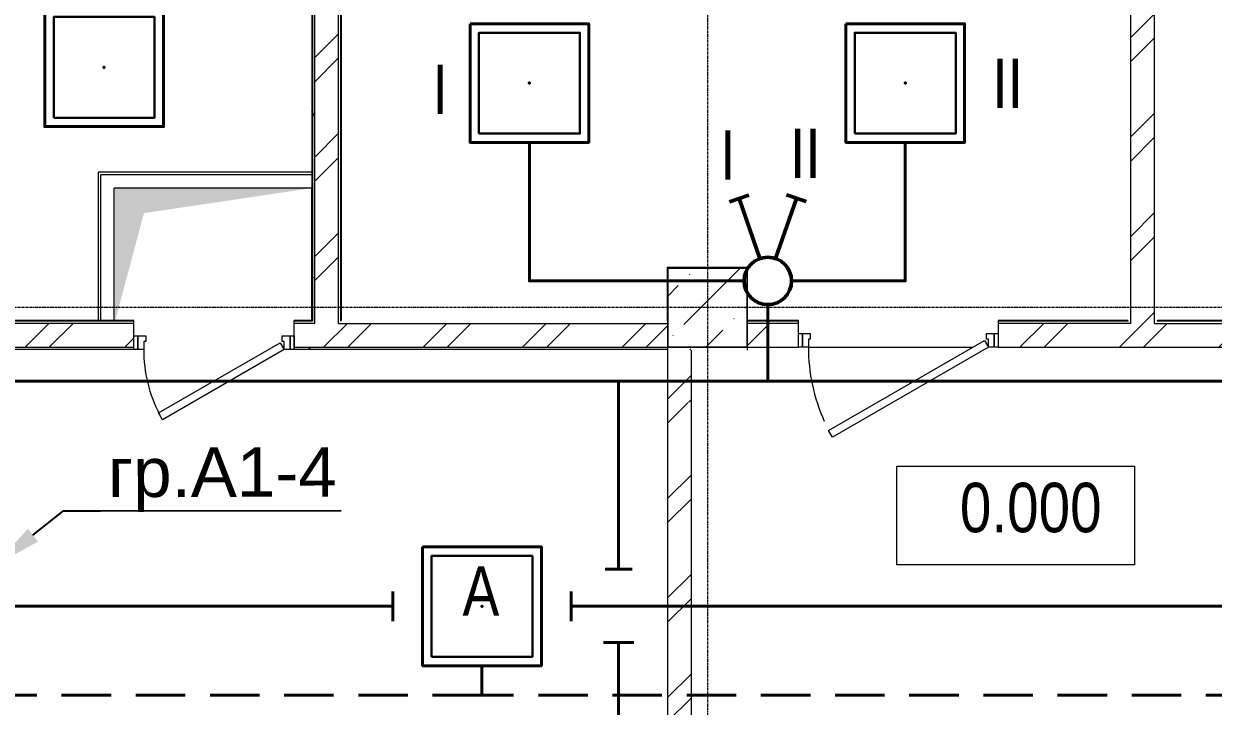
# Model space of a CAD drawing. Header units: metres. Extents: x 14298 to 227756, y -64870 to 286334.
# Drawn here: x 56606 to 62619, y -49301 to -45851 of the extents above; entities that cross this region are included whole.
import ezdxf
from ezdxf import colors
from ezdxf.entities.mleader import LeaderData, LeaderLine
from ezdxf.math import Vec2, Vec3

# ---------------------------------------------------------------- set-up
doc = ezdxf.new("R2010")
doc.units = ezdxf.units.M
for name, pattern in [('ADSK_Линия сетки', [21, 12, -3, 3, -3]), ('DASHED', [0.75, 0.5, -0.25]), ('HIDDEN2', [0.1875, 0.125, -0.0625])]:
    doc.linetypes.add(name, pattern=pattern)
for name, color, linetype, lineweight in [('A-DETL-GENF', 7, 'Continuous', 5), ('A-DETL-THIN', 7, 'Continuous', 5), ('A-DOOR', 7, 'Continuous', 5), ('A-DOOR-FRAM', 7, 'Continuous', 13), ('A-FLOR', 7, 'Continuous', 5), ('A-WALL', 7, 'Continuous', 5), ('A-WALL-PATT', 7, 'Continuous', 18), ('G-ANNO-DIMS', 7, 'Continuous', 9), ('nadpisi', 84, 'Continuous', 13), ('S-COLS', 7, 'Continuous', 5), ('S-GRID', 7, 'Continuous', 9), ('ав осв', 1, 'HIDDEN2', 40), ('раб осв', 7, 'Continuous', 40), ('ЭЛ', 250, 'Continuous', 50), ('ЭЛ.освещ.', 150, 'Continuous', 50), ('ЭЛ.сети', 5, 'Continuous', 100)]:
    doc.layers.add(name, color=color, linetype=linetype, lineweight=lineweight)
doc.styles.add('Arial', font='arial.ttf', dxfattribs={"width": 0.8, "height": 2.5})
doc.styles.add('GOST Common_I_2', font='ARIALN.TTF', dxfattribs={"height": 250})
doc.styles.add('ISOPEUR', font='isocpeui.ttf')
pattern_1 = [(45, (0, 0), (-251.4472, 251.4472), []), (45, (0, 381), (-251.4472, 251.4472), [])]
pattern_2 = [(0, (0, 0), (812.8, 203.2), [33.528, -576.072, 33.528, -576.072, -3251.2]), (0, (0, 0), (812.8, 203.2), [-1219.2, 33.528, -1185.672, 33.528, -576.072, -1422.4]), (0, (0, 0), (812.8, 203.2), [-3048, 33.528, -372.872, 33.528, -982.472]), (120, (304.8, 101.6), (-582.37636, 602.30545), [33.528, -576.072, 33.528, -576.072, -3251.2]), (120, (304.8, 101.6), (-582.37636, 602.30545), [-1219.2, 33.528, -1185.672, 33.528, -576.072, -1422.4]), (120, (304.8, 101.6), (-582.37636, 602.30545), [-3048, 33.528, -372.872, 33.528, -982.472]), (240, (406.4, 508), (-230.42364, -805.50545), [33.528, -576.072, 33.528, -576.072, -3251.2]), (240, (406.4, 508), (-230.42364, -805.50545), [-1219.2, 33.528, -1185.672, 33.528, -576.072, -1422.4]), (240, (406.4, 508), (-230.42364, -805.50545), [-3048, 33.528, -372.872, 33.528, -982.472])]

# ---------------------------------------------------------------- blocks, each defined once
blk = doc.blocks.new('КДП АПК - КР_rvt-1-1 этаж')
at = {"layer": 'S-COLS', "lineweight": 13}
h = blk.add_hatch(dxfattribs=at)
h.set_pattern_fill('FP_125', color=256, style=0, pattern_type=2)
h.set_pattern_definition([(45, (0, 0), (84.19025, 308.69666), [396.875, -79.375, 3.353, -76.022])])
h.paths.add_polyline_path([(59862.7, -46845.6), (60262.7, -46845.6), (60262.7, -46445.6), (59862.7, -46445.6), (59862.7, -46831.7)], flags=0)
for p, q in [((60262.7, -46445.6), (59862.7, -46445.6)), ((59862.7, -46445.6), (59862.7, -46845.6)), ((60262.7, -46845.6), (60262.7, -46445.6)), ((59862.7, -46845.6), (60262.7, -46845.6))]:
    blk.add_line(p, q, dxfattribs=at)
blk = doc.blocks.new('AC_Дверь_Однопольная_ДеревяннаяВнутренняя_ГОСТ6629-88 - ДГ 21-10-1263266-1 этаж')
at = {"layer": 'A-DOOR', "lineweight": 13}
for p, q in [((-455, 60), (333.1, 515)), ((333.1, 515), (353.1, 480.4)), ((353.1, 480.4), (-435, 25.4)), ((-435, 25.4), (-455, 60))]:
    blk.add_line(p, q, dxfattribs=at)
at = {"layer": 'A-DOOR', "lineweight": 18}
for p, q in [((-505, 60), (-485, 60)), ((-505, -10), (-505, 60)), ((-485, 60), (-485, -10)), ((485, 60), (505, 60)), ((485, -10), (485, 60)), ((505, 60), (505, -10)), ((-485, -10), (-505, -10)), ((505, -10), (485, -10))]:
    blk.add_line(p, q, dxfattribs=at)
at = {"layer": 'A-DOOR'}
blk.add_arc((-455, 60), 910, 0, 24.26352, dxfattribs=at)
at = {"layer": 'A-DOOR-FRAM'}
for p, q in [((-485, 60), (-455, 60)), ((-485, -10), (-485, 60)), ((-455, 60), (-455, 20)), ((-455, 20), (-445, 20)), ((-445, 20), (-445, -10)), ((445, 20), (455, 20)), ((445, -10), (445, 20)), ((455, 60), (485, 60)), ((455, 20), (455, 60)), ((485, 60), (485, -10)), ((-445, -10), (-485, -10)), ((485, -10), (445, -10))]:
    blk.add_line(p, q, dxfattribs=at)
blk = doc.blocks.new('Высотные отметки - 12х5-1799930-1 этаж')
at = {"layer": 'G-ANNO-DIMS'}
for p, q in [((-6, 0), (-6, 5)), ((-6, 5), (6, 5)), ((6, 5), (6, 0)), ((6, 0), (-6, 0))]:
    blk.add_line(p, q, dxfattribs=at)
blk = doc.blocks.new('AC_Дверь_Однопольная_ДеревяннаяВнутренняя_ГОСТ6629-88 - ДГ 21-8Л-1372366-1 этаж')
at = {"layer": 'A-DOOR', "lineweight": 13}
for p, q in [((-355, 10), (259.9, 365)), ((259.9, 365), (279.9, 330.4)), ((279.9, 330.4), (-335, -24.6)), ((-335, -24.6), (-355, 10))]:
    blk.add_line(p, q, dxfattribs=at)
at = {"layer": 'A-DOOR', "lineweight": 18}
for p, q in [((-405, 10), (-385, 10)), ((-405, -60), (-405, 10)), ((-385, 10), (-385, -60)), ((385, 10), (405, 10)), ((385, -60), (385, 10)), ((405, 10), (405, -60)), ((-385, -60), (-405, -60)), ((405, -60), (385, -60))]:
    blk.add_line(p, q, dxfattribs=at)
at = {"layer": 'A-DOOR'}
blk.add_arc((-355, 10), 710, 0, 27.52838, dxfattribs=at)
at = {"layer": 'A-DOOR-FRAM'}
for p, q in [((-385, 10), (-355, 10)), ((-385, -60), (-385, 10)), ((-355, 10), (-355, -30)), ((355, 10), (385, 10)), ((355, -30), (355, 10)), ((385, 10), (385, -60)), ((-345, -60), (-385, -60)), ((-355, -30), (-345, -30)), ((-345, -30), (-345, -60)), ((345, -30), (355, -30)), ((345, -60), (345, -30)), ((385, -60), (345, -60))]:
    blk.add_line(p, q, dxfattribs=at)
blk = doc.blocks.new('выкл. 2 клав. скрыт.')
at = {"layer": 'ЭЛ.освещ.', "color": 0, "ltscale": 100}
for p, q in [((2902360.5, 2044098.7), (2902326.5, 2044196.6)), ((2902039.4, 2044041.8), (2902343.5, 2044147.6)), ((2902039.4, 2043963), (2902343.5, 2043857.2)), ((2902360.9, 2043907.2), (2902327.2, 2043809.2))]:
    blk.add_line(p, q, dxfattribs=at)
blk.add_circle((2901926.1, 2044002.4), 120, dxfattribs=at)
blk = doc.blocks.new('ARS.R UNI LED')
at = {"color": 5, "lineweight": 30, "ltscale": 100}
blk.add_lwpolyline([(2913222.7, 2072748.5), (2913732.7, 2072748.5), (2913732.7, 2073258.5), (2913222.7, 2073258.5)], close=True, dxfattribs=at)
at = {"color": 0, "lineweight": 40, "ltscale": 100}
blk.add_point((2913477.7, 2073003.5), dxfattribs=at)
at = {"layer": 'ЭЛ', "color": 5, "lineweight": 40, "ltscale": 10}
blk.add_lwpolyline([(2913177.7, 2073303.5), (2913777.7, 2073303.5), (2913777.7, 2072703.5), (2913177.7, 2072703.5)], close=True, dxfattribs=at)

msp = doc.modelspace()

# ---------------------------------------------------------------- hatches: boundary and pattern name
at = {"layer": 'A-DETL-GENF', "lineweight": 15}
msp.add_hatch(color=256, dxfattribs=at).paths.add_polyline_path([(58062.6532, -46681.3565), (57213.9144, -46807.928), (57068.2493, -47351.5575), (57068.2493, -46681.3565)])
at = {"layer": 'A-WALL-PATT', "lineweight": 15}
h = msp.add_hatch(dxfattribs=at)
h.set_pattern_fill('FP_81', color=256, style=0, pattern_type=2)
h.set_pattern_definition(pattern_2)
h.paths.add_polyline_path([(58065.6532, -47350.6443), (58065.6532, -41525.2056), (58062.6532, -41522.2972), (58062.6532, -47350.6443)], flags=0)
h = msp.add_hatch(dxfattribs=at)
h.set_pattern_fill('FP_81', color=256, style=0, pattern_type=2)
h.set_pattern_definition(pattern_2)
h.paths.add_polyline_path([(58077.6532, -47353.6443), (58077.6532, -41536.8393), (58065.6532, -41525.2056), (58065.6532, -47353.6443)], flags=0)
h = msp.add_hatch(dxfattribs=at)
h.set_pattern_fill('FP_1', color=256, style=0, pattern_type=2)
h.set_pattern_definition(pattern_1)
h.paths.add_polyline_path([(58197.6532, -47365.6443), (58197.6532, -41653.1728), (58077.6532, -41536.8355), (58077.6532, -47365.6443)], flags=0)
h = msp.add_hatch(dxfattribs=at)
h.set_pattern_fill('FP_81', color=256, style=0, pattern_type=2)
h.set_pattern_definition(pattern_2)
h.paths.add_polyline_path([(58197.6532, -47365.6443), (58209.6532, -47365.6443), (58209.6532, -41664.8066), (58197.6532, -41653.1728), (58197.6532, -46831.681)], flags=0)
h = msp.add_hatch(dxfattribs=at)
h.set_pattern_fill('FP_1', color=256, style=0, pattern_type=2)
h.set_pattern_definition(pattern_1)
h.paths.add_polyline_path([(62322.6532, -47365.6443), (62322.6532, -42135.6677), (62202.6532, -42135.6677), (62202.6532, -47365.6443)], flags=0)
h = msp.add_hatch(dxfattribs=at)
h.set_pattern_fill('FP_81', color=256, style=0, pattern_type=2)
h.set_pattern_definition([(0, (0, -547.82), (812.8, 203.2), [33.528, -576.072, 33.528, -576.072, -3251.2]), (0, (0, -547.82), (812.8, 203.2), [-1219.2, 33.528, -1185.672, 33.528, -576.072, -1422.4]), (0, (0, -547.82), (812.8, 203.2), [-3048, 33.528, -372.872, 33.528, -982.472]), (120, (304.8, -446.22), (-582.37636, 602.30545), [33.528, -576.072, 33.528, -576.072, -3251.2]), (120, (304.8, -446.22), (-582.37636, 602.30545), [-1219.2, 33.528, -1185.672, 33.528, -576.072, -1422.4]), (120, (304.8, -446.22), (-582.37636, 602.30545), [-3048, 33.528, -372.872, 33.528, -982.472]), (240, (406.4, -39.82), (-230.42364, -805.50545), [33.528, -576.072, 33.528, -576.072, -3251.2]), (240, (406.4, -39.82), (-230.42364, -805.50545), [-1219.2, 33.528, -1185.672, 33.528, -576.072, -1422.4]), (240, (406.4, -39.82), (-230.42364, -805.50545), [-3048, 33.528, -372.872, 33.528, -982.472])])
h.paths.add_polyline_path([(58209.6532, -47901.4685), (58212.6532, -47901.4685), (58212.6532, -42215.5392), (58209.6532, -42212.6307), (58209.6532, -47379.5052)], flags=0)
h = msp.add_hatch(dxfattribs=at)
h.set_pattern_fill('FP_1', color=256, style=0, pattern_type=2)
h.set_pattern_definition(pattern_1)
h.paths.add_polyline_path([(54262.6532, -47485.6443), (54522.6532, -47485.6443), (54522.6532, -47365.6443), (54262.6532, -47365.6443)], flags=0)
h.paths.add_polyline_path([(57972.5734, -47365.6443), (57972.5734, -47485.6443), (59862.6532, -47485.6443), (59862.6532, -47365.6443)])
h.paths.add_polyline_path([(57162.5734, -47485.6443), (57162.5734, -47365.6443), (55532.6532, -47365.6443), (55532.6532, -47485.6443)])
h = msp.add_hatch(dxfattribs=at)
h.set_pattern_fill('FP_81', color=256, style=0, pattern_type=2)
h.set_pattern_definition(pattern_2)
h.paths.add_polyline_path([(60380.8301, -47365.6443), (60522.6532, -47365.6443), (60522.6532, -47353.6443), (60262.6532, -47353.6443), (60262.6532, -47365.6443), (60265.6532, -47365.6443)], flags=0)
h.paths.add_polyline_path([(62202.6532, -47365.6443), (62202.6532, -47353.6443), (61532.6532, -47353.6443), (61532.6532, -47365.6443)], flags=0)
h = msp.add_hatch(dxfattribs=at)
h.set_pattern_fill('FP_1', color=256, style=0, pattern_type=2)
h.set_pattern_definition(pattern_1)
h.paths.add_polyline_path([(60262.6532, -47485.6443), (60522.6532, -47485.6443), (60522.6532, -47365.6443), (60262.6532, -47365.6443)], flags=0)
h.paths.add_polyline_path([(65862.6532, -47485.6443), (65862.6532, -47365.6443), (65472.6532, -47365.6443), (65472.6532, -47485.6443), (65669.6134, -47485.6443)], flags=0)
h.paths.add_polyline_path([(61532.6532, -47485.6443), (64462.6532, -47485.6443), (64462.6532, -47365.6443), (61532.6532, -47365.6443), (61532.6532, -47415.6443)], flags=0)
h = msp.add_hatch(dxfattribs=at)
h.set_pattern_fill('FP_81', color=256, style=0, pattern_type=2)
h.set_pattern_definition(pattern_2)
h.paths.add_polyline_path([(65859.6532, -47353.6443), (65859.6532, -47350.6443), (65472.6532, -47350.6443), (65472.6532, -47353.6443), (65669.6134, -47353.6443)], flags=0)
h.paths.add_polyline_path([(64462.6532, -47353.6443), (64462.6532, -47350.6443), (62337.6532, -47350.6443), (62337.6532, -47353.6443), (63554.1001, -47353.6443)], flags=0)
h = msp.add_hatch(dxfattribs=at)
h.set_pattern_fill('FP_1', color=256, style=0, pattern_type=2)
h.set_pattern_definition([(45, (-14091.3, 0), (-251.4472, 251.4472), []), (45, (-14091.3, 381), (-251.4472, 251.4472), [])])
h.paths.add_polyline_path([(59981.3533, -50096.847), (59981.3533, -47762.396), (59861.3533, -47762.396), (59861.3533, -50096.847)])
h.paths.add_polyline_path([(59861.3533, -47765.6443), (59981.3533, -47765.6443), (59981.3533, -47385.6443), (59861.3533, -47385.6443), (59861.3533, -47541.8485)])
h = msp.add_hatch(dxfattribs=at)
h.set_pattern_fill('FP_81', color=256, style=0, pattern_type=2)
h.set_pattern_definition(pattern_2)
h.paths.add_polyline_path([(59862.6532, -47497.6443), (59862.6532, -47485.6443), (55532.6532, -47485.6443), (55532.6532, -47497.6443), (59851.9518, -47497.6443)], flags=0)
h.paths.add_polyline_path([(54262.6532, -47497.6443), (54522.6532, -47497.6443), (54522.6532, -47485.6443), (54262.6532, -47485.6443)], flags=0)
h = msp.add_hatch(dxfattribs=at)
h.set_pattern_fill('FP_81', color=256, style=0, pattern_type=2)
h.set_pattern_definition(pattern_2)
h.paths.add_polyline_path([(57207.5602, -47500.6443), (59862.6532, -47500.6443), (59862.6532, -47497.6443), (55532.6532, -47497.6443), (55532.6532, -47500.6443)], flags=0)
h.paths.add_polyline_path([(54262.6532, -47500.6443), (54522.6532, -47500.6443), (54522.6532, -47497.6443), (54262.6532, -47497.6443)], flags=0)
h = msp.add_hatch(dxfattribs=at)
h.set_pattern_fill('FP_81', color=256, style=0, pattern_type=2)
h.set_pattern_definition(pattern_2)
h.paths.add_polyline_path([(59862.6532, -47500.6443), (60262.6532, -47500.6443), (60262.6532, -47485.6443), (59862.6532, -47485.6443)], flags=0)

# ---------------------------------------------------------------- linework, layer by layer
at = {"lineweight": 13}
for p, q in [((57162.5734, -47497.6443), (57162.5734, -47350.6443)), ((57972.5734, -47497.6443), (57972.5734, -47350.6443))]:
    msp.add_line(p, q, dxfattribs=at)
at = {"layer": 'A-DETL-THIN', "lineweight": 15}
msp.add_line((58062.6532, -46681.3565), (57062.9737, -46681.3565), dxfattribs=at)
at = {"layer": 'A-FLOR', "lineweight": 15}
msp.add_line((60572.6532, -47485.6443), (61402.6532, -47485.6443), dxfattribs=at)
msp.add_line((60572.6532, -47485.6443), (61402.6532, -47485.6443), dxfattribs=at)
at = {"layer": 'A-WALL', "lineweight": 15}
for p, q in [((58062.6532, -41526.4755), (58062.6532, -47350.6443)), ((58065.6532, -41525.2056), (58065.6532, -47353.6443)), ((58077.6532, -47365.6443), (58077.6532, -41536.8355)), ((58197.6532, -47365.6443), (58197.6532, -41653.1728)), ((58209.6532, -47353.6443), (58209.6532, -41664.8066)), ((58212.6532, -47350.6443), (58212.6532, -41671.8934)), ((62202.6532, -47365.6443), (62202.6532, -42135.6677)), ((62322.6532, -47365.6443), (62322.6532, -42135.6677)), ((58062.6532, -46601.3565), (56982.9737, -46601.3565)), ((56982.9737, -46601.3565), (56982.9737, -47351.5575)), ((58062.6532, -46613.8565), (56995.4737, -46613.8565)), ((56995.4737, -47351.5575), (56995.4737, -46613.8565)), ((57062.9737, -47351.5575), (57062.9737, -46681.3565)), ((58062.6532, -47351.5575), (58062.6532, -46681.3565)), ((59859.6532, -47082.6443), (59859.6532, -47350.6443)), ((60265.6532, -47082.6443), (59859.6532, -47082.6443)), ((60265.6532, -47350.6443), (60265.6532, -47082.6443)), ((59862.6532, -47085.6443), (60262.6532, -47085.6443)), ((59862.6532, -47500.6443), (59862.6532, -47085.6443)), ((60262.6532, -47085.6443), (60262.6532, -47500.6443)), ((57162.5734, -47350.6443), (55532.6532, -47350.6443)), ((57162.5734, -47353.6443), (55532.6532, -47353.6443)), ((57162.5734, -47365.6443), (55532.6532, -47365.6443)), ((58062.6532, -47350.6443), (57972.5734, -47350.6443)), ((58065.6532, -47353.6443), (57972.5734, -47353.6443)), ((58077.6532, -47365.6443), (57972.5734, -47365.6443)), ((58197.6532, -47365.6443), (59859.6532, -47365.6443)), ((59862.6532, -47365.6443), (59859.6532, -47365.6443)), ((60522.6532, -47353.6443), (60262.6532, -47353.6443)), ((60265.6532, -47365.6443), (60262.6532, -47365.6443)), ((60522.6532, -47350.6443), (60265.6532, -47350.6443)), ((60522.6532, -47365.6443), (60265.6532, -47365.6443)), ((60522.6532, -47415.6443), (60522.6532, -47350.6443)), ((61532.6532, -47350.6443), (61532.6532, -47415.6443)), ((62187.6532, -47350.6443), (61532.6532, -47350.6443)), ((62190.6532, -47353.6443), (61532.6532, -47353.6443)), ((62202.6532, -47365.6443), (61532.6532, -47365.6443)), ((62322.6532, -47365.6443), (64462.6532, -47365.6443)), ((64462.6532, -47353.6443), (62334.6532, -47353.6443)), ((64462.6532, -47350.6443), (62337.6532, -47350.6443)), ((55532.6532, -47485.6443), (57162.5734, -47485.6443)), ((57162.5734, -47497.6443), (55532.6532, -47497.6443)), ((57972.5734, -47485.6443), (59862.6532, -47485.6443)), ((59862.6532, -47497.6443), (57972.5734, -47497.6443)), ((59861.3533, -50185.6443), (59862.6532, -47485.6443)), ((60262.6532, -47485.6443), (59862.6532, -47485.6443)), ((59981.3533, -50084.9002), (59981.3533, -47500.6443)), ((60262.6532, -47485.6443), (60522.6532, -47485.6443)), ((61532.6532, -47485.6443), (64462.6532, -47485.6443))]:
    msp.add_line(p, q, dxfattribs=at)
at = {"layer": 'S-GRID', "linetype": 'ADSK_Линия сетки', "lineweight": 15}
for p, q in [((60062.6532, -39335.6443), (60062.6532, -64052.4737)), ((95458.7083, -47285.6443), (45468.1606, -47285.6443))]:
    msp.add_line(p, q, dxfattribs=at)
at = {"layer": 'ав осв', "linetype": 'DASHED', "lineweight": 40, "ltscale": 500}
msp.add_lwpolyline([(67332.7939, -49245.6547), (58922.7976, -49245.6547), (58922.7976, -49095.6547), (58922.7976, -49245.6547), (54427.6532, -49245.6547), (54427.6532, -49245.6547), (53742.8012, -49245.6547)], dxfattribs=at)
at = {"layer": 'раб осв', "color": 0, "lineweight": 40}
for p, q in [((59545.8354, -48607.7714), (59681.3703, -48607.7714)), ((59537.6212, -48977.9499), (59689.5845, -48977.9499))]:
    msp.add_line(p, q, dxfattribs=at)
for points in [[(60247.6532, -47150.6443), (59162.6568, -47150.6443), (59162.6568, -46450.6417)], [(60487.6532, -47150.6443), (61062.6568, -47150.6443), (61062.6568, -46450.6417)], [(55747.6532, -47656.6443), (64243.1744, -47656.6443), (64243.1744, -47285.6443)], [(60367.6532, -47270.6443), (60367.6532, -47656.6443)], [(59613.6029, -48607.7714), (59613.6029, -47656.6443)], [(58472.7976, -48720.6547), (58472.7976, -48870.6547)], [(59372.7976, -48720.6547), (59372.7976, -48870.6547)], [(54942.8012, -48795.6521), (58472.7976, -48795.6521)], [(59372.7976, -48795.6547), (62902.7976, -48795.6547)], [(59613.6029, -49941.6443), (59613.6029, -48977.9499)]]:
    msp.add_lwpolyline(points, dxfattribs=at)

# ---------------------------------------------------------------- block references
at = {"lineweight": 13}
msp.add_blockref('КДП АПК - КР_rvt-1-1 этаж', (0, -639.2559), dxfattribs=at)
at = {"layer": 'A-DOOR', "color": 8, "lineweight": 15, "true_color": 0x7f7f7f}
for name, p, rotation in [('AC_Дверь_Однопольная_ДеревяннаяВнутренняя_ГОСТ6629-88 - ДГ 21-8Л-1372366-1 этаж', (57567.5734, -47487.6443), 179.9999999999999), ('AC_Дверь_Однопольная_ДеревяннаяВнутренняя_ГОСТ6629-88 - ДГ 21-10-1263266-1 этаж', (61027.6532, -47425.6443), 180)]:
    msp.add_blockref(name, p, dxfattribs=dict(at, rotation=rotation))
at = {"layer": 'G-ANNO-DIMS', "lineweight": 15, "xscale": 99.99999999999993, "yscale": 99.99999999999993, "zscale": 99.99999999999993}
msp.add_blockref('Высотные отметки - 12х5-1799930-1 этаж', (61620.7455, -48586.5494), dxfattribs=at)
at = {"layer": 'раб осв', "color": 0, "lineweight": 40, "ltscale": 100}
for p in [(-2856465.0518, -2119074.1908), (-2854315.0482, -2119154.1908), (-2852415.0482, -2119154.1908), (-2854554.9075, -2121799.2038)]:
    msp.add_blockref('ARS.R UNI LED', p, dxfattribs=at)
at = {"layer": 'раб осв', "color": 0, "lineweight": 40, "ltscale": 100, "rotation": 90.00000000000001}
msp.add_blockref('выкл. 2 клав. скрыт.', (2104370.06, -2949076.7409), dxfattribs=at)

# ---------------------------------------------------------------- texts
at = {"layer": 'nadpisi', "color": 7, "char_height": 250, "style": 'Arial'}
for s, insert, width, attachment_point in [('I', (58672.4701, -46057.0681), 130.841471, 1), ('II', (61502.4532, -46026.4418), 130.841471, 1), ('I', (60127.179, -46389.3186), 130.841471, 1), ('II', (60479.5794, -46381.0303), 130.841471, 1), ('{\\C1;А}', (58917.3288, -48718.398), 226.187696, 5)]:
    msp.add_mtext(s, dxfattribs=dict(at, insert=insert, width=width, attachment_point=attachment_point))

# ---------------------------------------------------------------- next in the draw order: texts
at = {"layer": 'G-ANNO-DIMS', "lineweight": 15, "insert": (61338.6694, -48171.1765), "char_height": 250, "width": 729.861927, "attachment_point": 1, "line_spacing_factor": 1.022761, "style": 'GOST Common_I_2', "bg_fill": 3, "box_fill_scale": 1.25, "bg_fill_color": 256, "bg_fill_true_color": 13158600, "bg_fill_transparency": 0}
msp.add_mtext('0.000', dxfattribs=at)

# ---------------------------------------------------------------- next in the draw order: leaders
at = {"layer": 'ЭЛ.сети', "color": 0, "lineweight": 5}
ml = msp.add_multileader_mtext('Standard', dxfattribs=at)
ml.set_content('{\\fArial|b0|i0|c204|p34;\\C1;гр.А1-4}', style='ISOPEUR')
ml.set_leader_properties(color=1)
ml.build(insert=Vec2(0, 0))
ml.multileader.update_dxf_attribs({"text_left_attachment_type": 6, "text_right_attachment_type": 6, "dogleg_length": 100, "arrow_head_size": 250})
ctx = ml.context
ctx.base_point, ctx.char_height, ctx.arrow_head_size, ctx.landing_gap_size, ctx.plane_origin, ctx.plane_x_axis, ctx.plane_y_axis = Vec3(56994.8749, -48312.7746), 250, 250, 37.4122, Vec3(-9709.4218, -3241.4308), Vec3(0.999998436, 0.001768603), Vec3(-0.001768603, 0.999998436)
ctx.left_attachment, ctx.right_attachment = 6, 6
notes = []
notes.append((ctx, [(0, (1, 1, 0), (56807.8143, -48313.1054), (0.999998436, 0.001768603), 187.0608, [(0, [(56456.8401, -48591.2546)], 0, [])])]))
ctx.mtext.insert, ctx.mtext.text_direction, ctx.mtext.rotation, ctx.mtext.line_spacing_factor, ctx.mtext.flow_direction = Vec3(57031.7221, -47993.3024), Vec3(0.999998436, 0.001768603), 0.001768604, 0.8, 5
ctx.mtext.has_bg_fill, ctx.mtext.bg_color, ctx.mtext.bg_scale_factor, ctx.mtext.bg_transparency, ctx.mtext.use_window_bg_color = 1, -1073741824, 1, 0, 1
for ctx, leaders in notes:
    for number, flags, end, landing, length, lines in leaders:
        leader = LeaderData()
        leader.index, (leader.has_last_leader_line, leader.has_dogleg_vector, leader.attachment_direction) = number, flags
        leader.last_leader_point, leader.dogleg_vector, leader.dogleg_length = Vec3(end), Vec3(landing), length
        for number, points, colour, breaks in lines:
            line = LeaderLine()
            line.index, line.vertices, line.color, line.breaks = number, Vec3.list(points), colors.encode_raw_color(colour), breaks
            leader.lines.append(line)
        ctx.leaders.append(leader)

doc.saveas('drawing.dxf')
